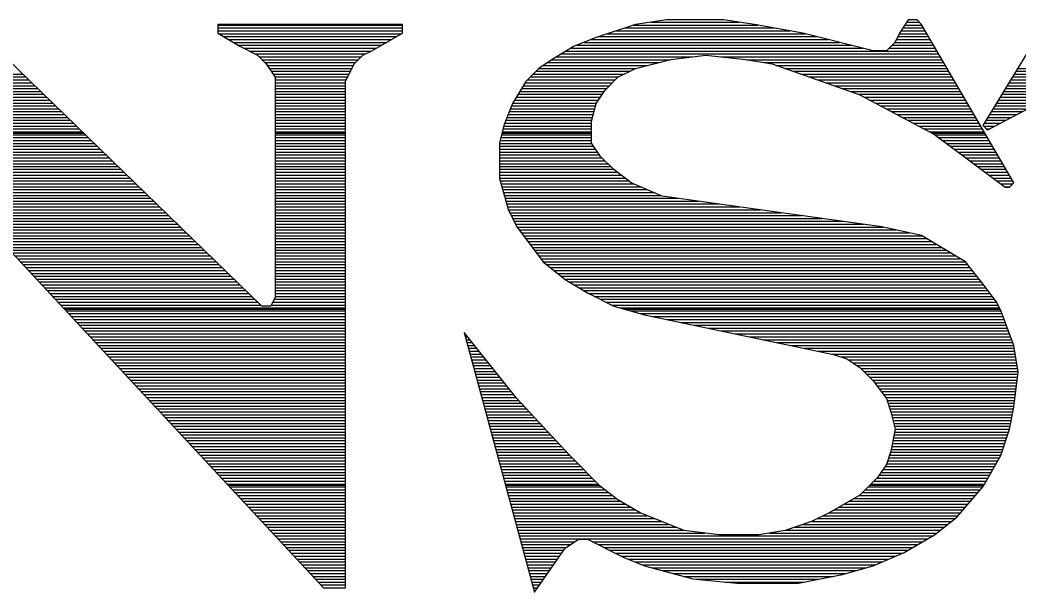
# Model space of a CAD drawing. Extents: x -19 to 106, y -45 to 160.
# Drawn here: x 2.795 to 4.743, y -30.661 to -29.547 of the extents above; entities that cross this region are included whole.
import ezdxf

# ---------------------------------------------------------------- set-up
doc = ezdxf.new("R2010")
doc.units = 0
doc.layers.add('DF_TITLE_BLOCK', color=2, linetype='CONTINUOUS')

msp = doc.modelspace()

# ---------------------------------------------------------------- linework, layer by layer
at = {"layer": 'DF_TITLE_BLOCK'}
for points in [[(3.266694, -30.104334), (2.701036, -29.555694)], [(3.266694, -30.104334), (2.701036, -29.555694)], [(3.266694, -30.104334), (2.701036, -29.555694)], [(3.541014, -29.555694), (3.181096, -29.555694)], [(3.181096, -29.555694), (3.181096, -29.572712)], [(3.181096, -29.555694), (3.181096, -29.572712)], [(3.541014, -29.555694), (3.181096, -29.555694)], [(3.181096, -29.555694), (3.181096, -29.572712)], [(3.541014, -29.555694), (3.181096, -29.555694)], [(3.181096, -29.556964), (3.541014, -29.556964)], [(3.541014, -29.572712), (3.541014, -29.555694)], [(3.541014, -29.572712), (3.541014, -29.555694)], [(3.541014, -29.572712), (3.541014, -29.555694)], [(3.995166, -29.555694), (3.918204, -29.581348)], [(3.995166, -29.555694), (3.918204, -29.581348)], [(3.995166, -29.555694), (3.918204, -29.581348)], [(3.991102, -29.556964), (4.234434, -29.556964)], [(4.055364, -29.547058), (3.995166, -29.555694)], [(4.055364, -29.547058), (3.995166, -29.555694)], [(4.055364, -29.547058), (3.995166, -29.555694)], [(4.024884, -29.551376), (4.197096, -29.551376)], [(4.166616, -29.547058), (4.055364, -29.547058)], [(4.166616, -29.547058), (4.055364, -29.547058)], [(4.166616, -29.547058), (4.055364, -29.547058)], [(4.226814, -29.555694), (4.166616, -29.547058)], [(4.226814, -29.555694), (4.166616, -29.547058)], [(4.226814, -29.555694), (4.166616, -29.547058)], [(4.321048, -29.572712), (4.226814, -29.555694)], [(4.321048, -29.572712), (4.226814, -29.555694)], [(4.321048, -29.572712), (4.226814, -29.555694)], [(4.526788, -29.547058), (4.509516, -29.572712)], [(4.526788, -29.547058), (4.509516, -29.572712)], [(4.526788, -29.547058), (4.509516, -29.572712)], [(4.520184, -29.556964), (4.553458, -29.556964)], [(4.523994, -29.551376), (4.548378, -29.551376)], [(4.543806, -29.547058), (4.526788, -29.547058)], [(4.543806, -29.547058), (4.526788, -29.547058)], [(4.543806, -29.547058), (4.526788, -29.547058)], [(4.552696, -29.555694), (4.543806, -29.547058)], [(4.552696, -29.555694), (4.543806, -29.547058)], [(4.552696, -29.555694), (4.543806, -29.547058)], [(4.732528, -29.864304), (4.552696, -29.555694)], [(4.732528, -29.864304), (4.552696, -29.555694)], [(4.732528, -29.864304), (4.552696, -29.555694)], [(4.672584, -29.752798), (4.792726, -29.555694)], [(4.672584, -29.752798), (4.792726, -29.555694)], [(4.672584, -29.752798), (4.792726, -29.555694)], [(3.181096, -29.562552), (3.541014, -29.562552)], [(3.181096, -29.56814), (3.541014, -29.56814)], [(3.181096, -29.572712), (3.223768, -29.598366)], [(3.181096, -29.572712), (3.223768, -29.598366)], [(3.181096, -29.572712), (3.223768, -29.598366)], [(3.182874, -29.573982), (3.538982, -29.573982)], [(3.192018, -29.579316), (3.52933, -29.579316)], [(3.480816, -29.607002), (3.541014, -29.572712)], [(3.480816, -29.607002), (3.541014, -29.572712)], [(3.480816, -29.607002), (3.541014, -29.572712)], [(3.923792, -29.579316), (4.347972, -29.579316)], [(3.940556, -29.573982), (4.32562, -29.573982)], [(3.957574, -29.56814), (4.296156, -29.56814)], [(3.974338, -29.562552), (4.265422, -29.562552)], [(4.458208, -29.607002), (4.321048, -29.572712)], [(4.458208, -29.607002), (4.321048, -29.572712)], [(4.458208, -29.607002), (4.321048, -29.572712)], [(4.509516, -29.572712), (4.501134, -29.589984)], [(4.509516, -29.572712), (4.501134, -29.589984)], [(4.509516, -29.572712), (4.501134, -29.589984)], [(4.506214, -29.579316), (4.566412, -29.579316)], [(4.509262, -29.573982), (4.56311, -29.573982)], [(4.512564, -29.56814), (4.559808, -29.56814)], [(4.516374, -29.562552), (4.556506, -29.562552)], [(3.20167, -29.584904), (3.519424, -29.584904)], [(3.210814, -29.590746), (3.509518, -29.590746)], [(3.220212, -29.596334), (3.499612, -29.596334)], [(3.223768, -29.598366), (3.258058, -29.615638)], [(3.223768, -29.598366), (3.258058, -29.615638)], [(3.223768, -29.598366), (3.258058, -29.615638)], [(3.875278, -29.598366), (3.832606, -29.624274)], [(3.875278, -29.598366), (3.832606, -29.624274)], [(3.875278, -29.598366), (3.832606, -29.624274)], [(3.918204, -29.581348), (3.875278, -29.598366)], [(3.918204, -29.581348), (3.875278, -29.598366)], [(3.918204, -29.581348), (3.875278, -29.598366)], [(3.880612, -29.596334), (4.415536, -29.596334)], [(3.894582, -29.590746), (4.39293, -29.590746)], [(3.908806, -29.584904), (4.370578, -29.584904)], [(4.501134, -29.589984), (4.484116, -29.607002)], [(4.501134, -29.589984), (4.484116, -29.607002)], [(4.501134, -29.589984), (4.484116, -29.607002)], [(4.494784, -29.596334), (4.576318, -29.596334)], [(4.500372, -29.590746), (4.573016, -29.590746)], [(4.50342, -29.584904), (4.569714, -29.584904)], [(3.23088, -29.601922), (3.48996, -29.601922)], [(3.242056, -29.60751), (3.4798, -29.60751)], [(3.253232, -29.613098), (3.468624, -29.613098)], [(3.258058, -29.615638), (3.275076, -29.632656)], [(3.258058, -29.615638), (3.275076, -29.632656)], [(3.258058, -29.615638), (3.275076, -29.632656)], [(3.446526, -29.632656), (3.463798, -29.615638)], [(3.446526, -29.632656), (3.463798, -29.615638)], [(3.446526, -29.632656), (3.463798, -29.615638)], [(3.463798, -29.615638), (3.480816, -29.607002)], [(3.463798, -29.615638), (3.480816, -29.607002)], [(3.463798, -29.615638), (3.480816, -29.607002)], [(3.850894, -29.613098), (4.586224, -29.613098)], [(3.860038, -29.60751), (4.582922, -29.60751)], [(3.869436, -29.601922), (4.437888, -29.601922)], [(4.063746, -29.624274), (4.132326, -29.615638)], [(4.063746, -29.624274), (4.132326, -29.615638)], [(4.063746, -29.624274), (4.132326, -29.615638)], [(4.132326, -29.615638), (4.209796, -29.624274)], [(4.132326, -29.615638), (4.209796, -29.624274)], [(4.132326, -29.615638), (4.209796, -29.624274)], [(4.484116, -29.607002), (4.458208, -29.607002)], [(4.484116, -29.607002), (4.458208, -29.607002)], [(4.484116, -29.607002), (4.458208, -29.607002)], [(4.488942, -29.601922), (4.57962, -29.601922)], [(3.26136, -29.61894), (3.46075, -29.61894)], [(3.266948, -29.624528), (3.454908, -29.624528)], [(3.272536, -29.629862), (3.44932, -29.629862)], [(3.275076, -29.632656), (3.292348, -29.658564)], [(3.275076, -29.632656), (3.292348, -29.658564)], [(3.275076, -29.632656), (3.292348, -29.658564)], [(3.277108, -29.635704), (3.445256, -29.635704)], [(3.429508, -29.666946), (3.446526, -29.632656)], [(3.429508, -29.666946), (3.446526, -29.632656)], [(3.429508, -29.666946), (3.446526, -29.632656)], [(3.832606, -29.624274), (3.806698, -29.641292)], [(3.832606, -29.624274), (3.806698, -29.641292)], [(3.832606, -29.624274), (3.806698, -29.641292)], [(3.81508, -29.635704), (4.017772, -29.635704)], [(3.823716, -29.629862), (4.040378, -29.629862)], [(3.832098, -29.624528), (4.06273, -29.624528)], [(3.841242, -29.61894), (4.106926, -29.61894)], [(3.995166, -29.641292), (4.063746, -29.624274)], [(3.995166, -29.641292), (4.063746, -29.624274)], [(3.995166, -29.641292), (4.063746, -29.624274)], [(4.161282, -29.61894), (4.589526, -29.61894)], [(4.209796, -29.624274), (4.261104, -29.632656)], [(4.209796, -29.624274), (4.261104, -29.632656)], [(4.209796, -29.624274), (4.261104, -29.632656)], [(4.21132, -29.624528), (4.592574, -29.624528)], [(4.244848, -29.629862), (4.59613, -29.629862)], [(4.261104, -29.632656), (4.432554, -29.692854)], [(4.261104, -29.632656), (4.432554, -29.692854)], [(4.261104, -29.632656), (4.432554, -29.692854)], [(4.269486, -29.635704), (4.599178, -29.635704)], [(2.446274, -29.652468), (2.800858, -29.652468)], [(3.280918, -29.641292), (3.442462, -29.641292)], [(3.284728, -29.64688), (3.439668, -29.64688)], [(3.288538, -29.652468), (3.43662, -29.652468)], [(3.806698, -29.641292), (3.781044, -29.666946)], [(3.806698, -29.641292), (3.781044, -29.666946)], [(3.806698, -29.641292), (3.781044, -29.666946)], [(3.795522, -29.652468), (3.972814, -29.652468)], [(3.80111, -29.64688), (3.984244, -29.64688)], [(3.806698, -29.641292), (3.99542, -29.641292)], [(3.960876, -29.658564), (3.995166, -29.641292)], [(3.960876, -29.658564), (3.995166, -29.641292)], [(3.960876, -29.658564), (3.995166, -29.641292)], [(4.285488, -29.641292), (4.60248, -29.641292)], [(4.30149, -29.64688), (4.605782, -29.64688)], [(4.317492, -29.652468), (4.609084, -29.652468)], [(4.733544, -29.652468), (5.772658, -29.652468)], [(4.7371, -29.64688), (5.76961, -29.64688)], [(4.740402, -29.641292), (5.766562, -29.641292)], [(2.451862, -29.658056), (2.8067, -29.658056)], [(2.45745, -29.663898), (2.812542, -29.663898)], [(2.463292, -29.669486), (2.818384, -29.669486)], [(2.46888, -29.675074), (2.823972, -29.675074)], [(3.292348, -29.658056), (3.43408, -29.658056)], [(3.292348, -29.658564), (3.292348, -30.087062)], [(3.292348, -29.658564), (3.292348, -30.087062)], [(3.292348, -29.658564), (3.292348, -30.087062)], [(3.292348, -29.663898), (3.431032, -29.663898)], [(3.292348, -29.669486), (3.429508, -29.669486)], [(3.292348, -29.675074), (3.429508, -29.675074)], [(3.429508, -30.652974), (3.429508, -29.666946)], [(3.429508, -30.652974), (3.429508, -29.666946)], [(3.429508, -30.652974), (3.429508, -29.666946)], [(3.781044, -29.666946), (3.755136, -29.709872)], [(3.781044, -29.666946), (3.755136, -29.709872)], [(3.781044, -29.666946), (3.755136, -29.709872)], [(3.776218, -29.675074), (3.94462, -29.675074)], [(3.77952, -29.669486), (3.949954, -29.669486)], [(3.784092, -29.663898), (3.955542, -29.663898)], [(3.789934, -29.658056), (3.961638, -29.658056)], [(3.935476, -29.684218), (3.960876, -29.658564)], [(3.935476, -29.684218), (3.960876, -29.658564)], [(3.935476, -29.684218), (3.960876, -29.658564)], [(4.333748, -29.658056), (4.612386, -29.658056)], [(4.34975, -29.663898), (4.615688, -29.663898)], [(4.366006, -29.669486), (4.61899, -29.669486)], [(4.382008, -29.675074), (4.622292, -29.675074)], [(4.861306, -29.666946), (4.680966, -29.761434)], [(4.861306, -29.666946), (4.680966, -29.761434)], [(4.861306, -29.666946), (4.680966, -29.761434)], [(4.719828, -29.675074), (4.845812, -29.675074)], [(4.723384, -29.669486), (4.856734, -29.669486)], [(4.726686, -29.663898), (4.870704, -29.663898)], [(4.730242, -29.658056), (5.775706, -29.658056)], [(2.474468, -29.680662), (2.829814, -29.680662)], [(2.480056, -29.68625), (2.835656, -29.68625)], [(2.485644, -29.691838), (2.841498, -29.691838)], [(3.292348, -29.680662), (3.429508, -29.680662)], [(3.292348, -29.68625), (3.429508, -29.68625)], [(3.292348, -29.691838), (3.429508, -29.691838)], [(3.766058, -29.691838), (3.930142, -29.691838)], [(3.76936, -29.68625), (3.933952, -29.68625)], [(3.772662, -29.680662), (3.938778, -29.680662)], [(3.918204, -29.709872), (3.935476, -29.684218)], [(3.918204, -29.709872), (3.935476, -29.684218)], [(3.918204, -29.709872), (3.935476, -29.684218)], [(4.39801, -29.680662), (4.62534, -29.680662)], [(4.414012, -29.68625), (4.628896, -29.68625)], [(4.430014, -29.691838), (4.631944, -29.691838)], [(4.432554, -29.692854), (4.578096, -29.769816)], [(4.432554, -29.692854), (4.578096, -29.769816)], [(4.432554, -29.692854), (4.578096, -29.769816)], [(4.709668, -29.691838), (4.813554, -29.691838)], [(4.71297, -29.68625), (4.824222, -29.68625)], [(4.716526, -29.680662), (4.835144, -29.680662)], [(2.491486, -29.697426), (2.84734, -29.697426)], [(2.497074, -29.703014), (2.852928, -29.703014)], [(2.502408, -29.708856), (2.85877, -29.708856)], [(2.50825, -29.714444), (2.864612, -29.714444)], [(3.292348, -29.697426), (3.429508, -29.697426)], [(3.292348, -29.703014), (3.429508, -29.703014)], [(3.292348, -29.708856), (3.429508, -29.708856)], [(3.292348, -29.714444), (3.429508, -29.714444)], [(3.755136, -29.709872), (3.738118, -29.752798)], [(3.755136, -29.709872), (3.738118, -29.752798)], [(3.755136, -29.709872), (3.738118, -29.752798)], [(3.753612, -29.714444), (3.917188, -29.714444)], [(3.755898, -29.708856), (3.918966, -29.708856)], [(3.759454, -29.703014), (3.922776, -29.703014)], [(3.762756, -29.697426), (3.926332, -29.697426)], [(3.909568, -29.744162), (3.918204, -29.709872)], [(3.909568, -29.744162), (3.918204, -29.709872)], [(3.909568, -29.744162), (3.918204, -29.709872)], [(4.441444, -29.697426), (4.635246, -29.697426)], [(4.452112, -29.703014), (4.638548, -29.703014)], [(4.46278, -29.708856), (4.64185, -29.708856)], [(4.473448, -29.714444), (4.645152, -29.714444)], [(4.695952, -29.714444), (4.770628, -29.714444)], [(4.699254, -29.708856), (4.78155, -29.708856)], [(4.70281, -29.703014), (4.792218, -29.703014)], [(4.706112, -29.697426), (4.802886, -29.697426)], [(2.512314, -29.720032), (2.870454, -29.720032)], [(2.512314, -29.72562), (2.876296, -29.72562)], [(2.512314, -29.731208), (2.881884, -29.731208)], [(3.292348, -29.720032), (3.429508, -29.720032)], [(3.292348, -29.72562), (3.429508, -29.72562)], [(3.292348, -29.731208), (3.429508, -29.731208)], [(3.746754, -29.731208), (3.91287, -29.731208)], [(3.74904, -29.72562), (3.91414, -29.72562)], [(3.751326, -29.720032), (3.915664, -29.720032)], [(4.484116, -29.720032), (4.648454, -29.720032)], [(4.494784, -29.72562), (4.651756, -29.72562)], [(4.505198, -29.731208), (4.655058, -29.731208)], [(4.685538, -29.731208), (4.738624, -29.731208)], [(4.689094, -29.72562), (4.749292, -29.72562)], [(4.692396, -29.720032), (4.75996, -29.720032)], [(2.512314, -29.736796), (2.887726, -29.736796)], [(2.512314, -29.742384), (2.893568, -29.742384)], [(2.512314, -29.747972), (2.89941, -29.747972)], [(2.512314, -29.753814), (2.905252, -29.753814)], [(3.292348, -29.736796), (3.429508, -29.736796)], [(3.292348, -29.742384), (3.429508, -29.742384)], [(3.292348, -29.747972), (3.429508, -29.747972)], [(3.292348, -29.753814), (3.429508, -29.753814)], [(3.738118, -29.752798), (3.729736, -29.787088)], [(3.738118, -29.752798), (3.729736, -29.787088)], [(3.738118, -29.752798), (3.729736, -29.787088)], [(3.737864, -29.753814), (3.909568, -29.753814)], [(3.739896, -29.747972), (3.909568, -29.747972)], [(3.742182, -29.742384), (3.910076, -29.742384)], [(3.744468, -29.736796), (3.911346, -29.736796)], [(3.909568, -29.787088), (3.909568, -29.744162)], [(3.909568, -29.787088), (3.909568, -29.744162)], [(3.909568, -29.787088), (3.909568, -29.744162)], [(4.515866, -29.736796), (4.658106, -29.736796)], [(4.526534, -29.742384), (4.661662, -29.742384)], [(4.536948, -29.747972), (4.664964, -29.747972)], [(4.547616, -29.753814), (4.668012, -29.753814)], [(4.680966, -29.761434), (4.672584, -29.752798)], [(4.680966, -29.761434), (4.672584, -29.752798)], [(4.680966, -29.761434), (4.672584, -29.752798)], [(4.6736, -29.753814), (4.695444, -29.753814)], [(4.675378, -29.747972), (4.706366, -29.747972)], [(4.67868, -29.742384), (4.717034, -29.742384)], [(4.682236, -29.736796), (4.727956, -29.736796)], [(2.512314, -29.759402), (2.91084, -29.759402)], [(2.512314, -29.76499), (2.916936, -29.76499)], [(2.512314, -29.767276), (2.919222, -29.767276)], [(2.512314, -29.770578), (2.922778, -29.770578)], [(3.292348, -29.759402), (3.429508, -29.759402)], [(3.292348, -29.76499), (3.429508, -29.76499)], [(3.292348, -29.767276), (3.429508, -29.767276)], [(3.292348, -29.770578), (3.429508, -29.770578)], [(3.7338, -29.770578), (3.909568, -29.770578)], [(3.734562, -29.767276), (3.909568, -29.767276)], [(3.73507, -29.76499), (3.909568, -29.76499)], [(3.736594, -29.759402), (3.909568, -29.759402)], [(4.558284, -29.759402), (4.671568, -29.759402)], [(4.568952, -29.76499), (4.674616, -29.76499)], [(4.57327, -29.767276), (4.67614, -29.767276)], [(4.578096, -29.769816), (4.715256, -29.872686)], [(4.578096, -29.769816), (4.715256, -29.872686)], [(4.578096, -29.769816), (4.715256, -29.872686)], [(4.579366, -29.770578), (4.677918, -29.770578)], [(4.679188, -29.759402), (4.684776, -29.759402)], [(2.512314, -29.776166), (2.928366, -29.776166)], [(2.512314, -29.782008), (2.934208, -29.782008)], [(2.512314, -29.787342), (2.94005, -29.787342)], [(2.512314, -29.79293), (2.945892, -29.79293)], [(3.292348, -29.776166), (3.429508, -29.776166)], [(3.292348, -29.782008), (3.429508, -29.782008)], [(3.292348, -29.787342), (3.429508, -29.787342)], [(3.292348, -29.79293), (3.429508, -29.79293)], [(3.729736, -29.787088), (3.729736, -29.855668)], [(3.729736, -29.787088), (3.729736, -29.855668)], [(3.729736, -29.787088), (3.729736, -29.855668)], [(3.729736, -29.787342), (3.909822, -29.787342)], [(3.729736, -29.79293), (3.913632, -29.79293)], [(3.730752, -29.782008), (3.909568, -29.782008)], [(3.732276, -29.776166), (3.909568, -29.776166)], [(3.926586, -29.812742), (3.909568, -29.787088)], [(3.926586, -29.812742), (3.909568, -29.787088)], [(3.926586, -29.812742), (3.909568, -29.787088)], [(4.586732, -29.776166), (4.68122, -29.776166)], [(4.594098, -29.782008), (4.684522, -29.782008)], [(4.601718, -29.787342), (4.687824, -29.787342)], [(4.609084, -29.79293), (4.691126, -29.79293)], [(2.512314, -29.798772), (2.951734, -29.798772)], [(2.512314, -29.80436), (2.957322, -29.80436)], [(2.512314, -29.809948), (2.963164, -29.809948)], [(3.292348, -29.798772), (3.429508, -29.798772)], [(3.292348, -29.80436), (3.429508, -29.80436)], [(3.292348, -29.809948), (3.429508, -29.809948)], [(3.729736, -29.798772), (3.917442, -29.798772)], [(3.729736, -29.80436), (3.921252, -29.80436)], [(3.729736, -29.809948), (3.924808, -29.809948)], [(3.952494, -29.838396), (3.926586, -29.812742)], [(3.952494, -29.838396), (3.926586, -29.812742)], [(3.952494, -29.838396), (3.926586, -29.812742)], [(4.616704, -29.798772), (4.694428, -29.798772)], [(4.624324, -29.80436), (4.69773, -29.80436)], [(4.63169, -29.809948), (4.700778, -29.809948)], [(2.512314, -29.815536), (2.969006, -29.815536)], [(2.512314, -29.821124), (2.974848, -29.821124)], [(2.512314, -29.826966), (2.98069, -29.826966)], [(3.292348, -29.815536), (3.429508, -29.815536)], [(3.292348, -29.821124), (3.429508, -29.821124)], [(3.292348, -29.826966), (3.429508, -29.826966)], [(3.729736, -29.815536), (3.929634, -29.815536)], [(3.729736, -29.821124), (3.935222, -29.821124)], [(3.729736, -29.826966), (3.94081, -29.826966)], [(4.639056, -29.815536), (4.704334, -29.815536)], [(4.646676, -29.821124), (4.707382, -29.821124)], [(4.654042, -29.826966), (4.710684, -29.826966)], [(2.512314, -29.832554), (2.986278, -29.832554)], [(2.512314, -29.837888), (2.99212, -29.837888)], [(2.512314, -29.84373), (2.997962, -29.84373)], [(2.512314, -29.849318), (3.003804, -29.849318)], [(3.292348, -29.832554), (3.429508, -29.832554)], [(3.292348, -29.837888), (3.429508, -29.837888)], [(3.292348, -29.84373), (3.429508, -29.84373)], [(3.292348, -29.849318), (3.429508, -29.849318)], [(3.729736, -29.832554), (3.946398, -29.832554)], [(3.729736, -29.837888), (3.951986, -29.837888)], [(3.729736, -29.84373), (3.959352, -29.84373)], [(3.729736, -29.849318), (3.966972, -29.849318)], [(3.986784, -29.864304), (3.952494, -29.838396)], [(3.986784, -29.864304), (3.952494, -29.838396)], [(3.986784, -29.864304), (3.952494, -29.838396)], [(4.661662, -29.832554), (4.713986, -29.832554)], [(4.669282, -29.837888), (4.717288, -29.837888)], [(4.676648, -29.84373), (4.72059, -29.84373)], [(4.684014, -29.849318), (4.723892, -29.849318)], [(2.512314, -29.854906), (3.009646, -29.854906)], [(2.512314, -29.860494), (3.015234, -29.860494)], [(2.512314, -29.866082), (3.021076, -29.866082)], [(3.292348, -29.854906), (3.429508, -29.854906)], [(3.292348, -29.860494), (3.429508, -29.860494)], [(3.292348, -29.866082), (3.429508, -29.866082)], [(3.729736, -29.854906), (3.974338, -29.854906)], [(3.729736, -29.855668), (3.746754, -29.915612)], [(3.729736, -29.855668), (3.746754, -29.915612)], [(3.729736, -29.855668), (3.746754, -29.915612)], [(3.731006, -29.860494), (3.981958, -29.860494)], [(3.73253, -29.866082), (3.991356, -29.866082)], [(4.046728, -29.889958), (3.986784, -29.864304)], [(4.046728, -29.889958), (3.986784, -29.864304)], [(4.046728, -29.889958), (3.986784, -29.864304)], [(4.691634, -29.854906), (4.727194, -29.854906)], [(4.699254, -29.860494), (4.730496, -29.860494)], [(4.70662, -29.866082), (4.730496, -29.866082)], [(4.724146, -29.872686), (4.732528, -29.864304)], [(4.724146, -29.872686), (4.732528, -29.864304)], [(4.724146, -29.872686), (4.732528, -29.864304)], [(2.512314, -29.871924), (3.026918, -29.871924)], [(2.512314, -29.877512), (3.03276, -29.877512)], [(2.512314, -29.8831), (3.038602, -29.8831)], [(2.512314, -29.888688), (3.044444, -29.888688)], [(3.292348, -29.871924), (3.429508, -29.871924)], [(3.292348, -29.877512), (3.429508, -29.877512)], [(3.292348, -29.8831), (3.429508, -29.8831)], [(3.292348, -29.888688), (3.429508, -29.888688)], [(3.734308, -29.871924), (4.004564, -29.871924)], [(3.735832, -29.877512), (4.017772, -29.877512)], [(3.737356, -29.8831), (4.030726, -29.8831)], [(3.739134, -29.888688), (4.043934, -29.888688)], [(4.475226, -29.949902), (4.046728, -29.889958)], [(4.475226, -29.949902), (4.046728, -29.889958)], [(4.475226, -29.949902), (4.046728, -29.889958)], [(4.71424, -29.871924), (4.724908, -29.871924)], [(4.715256, -29.872686), (4.724146, -29.872686)], [(4.715256, -29.872686), (4.724146, -29.872686)], [(4.715256, -29.872686), (4.724146, -29.872686)], [(2.512314, -29.894276), (3.050286, -29.894276)], [(2.512314, -29.899864), (3.056128, -29.899864)], [(2.512314, -29.905452), (3.061716, -29.905452)], [(2.692146, -29.906976), (3.386836, -30.652974)], [(2.692146, -29.906976), (3.386836, -30.652974)], [(2.692146, -29.906976), (3.386836, -30.652974)], [(3.292348, -29.894276), (3.429508, -29.894276)], [(3.292348, -29.899864), (3.429508, -29.899864)], [(3.292348, -29.905452), (3.429508, -29.905452)], [(3.740658, -29.894276), (4.078224, -29.894276)], [(3.742182, -29.899864), (4.118356, -29.899864)], [(3.743706, -29.905452), (4.158488, -29.905452)], [(2.695956, -29.91104), (3.067558, -29.91104)], [(2.70129, -29.916882), (3.0734, -29.916882)], [(2.706624, -29.92247), (3.079242, -29.92247)], [(2.711704, -29.928058), (3.085084, -29.928058)], [(3.292348, -29.91104), (3.429508, -29.91104)], [(3.292348, -29.916882), (3.429508, -29.916882)], [(3.292348, -29.92247), (3.429508, -29.92247)], [(3.292348, -29.928058), (3.429508, -29.928058)], [(3.745484, -29.91104), (4.19862, -29.91104)], [(3.746754, -29.915612), (3.764026, -29.949902)], [(3.746754, -29.915612), (3.764026, -29.949902)], [(3.746754, -29.915612), (3.764026, -29.949902)], [(3.747262, -29.916882), (4.238752, -29.916882)], [(3.750056, -29.92247), (4.278884, -29.92247)], [(3.75285, -29.928058), (4.319016, -29.928058)], [(2.717038, -29.933646), (3.090672, -29.933646)], [(2.722372, -29.939234), (3.096514, -29.939234)], [(2.727706, -29.944822), (3.102356, -29.944822)], [(3.292348, -29.933646), (3.429508, -29.933646)], [(3.292348, -29.939234), (3.429508, -29.939234)], [(3.292348, -29.944822), (3.429508, -29.944822)], [(3.755644, -29.933646), (4.359148, -29.933646)], [(3.758692, -29.939234), (4.399534, -29.939234)], [(3.761232, -29.944822), (4.439412, -29.944822)], [(2.732786, -29.95041), (3.108198, -29.95041)], [(2.737866, -29.955998), (3.11404, -29.955998)], [(2.7432, -29.96184), (3.119628, -29.96184)], [(2.748534, -29.967428), (3.12547, -29.967428)], [(3.292348, -29.95041), (3.429508, -29.95041)], [(3.292348, -29.955998), (3.429508, -29.955998)], [(3.292348, -29.96184), (3.429508, -29.96184)], [(3.292348, -29.967428), (3.429508, -29.967428)], [(3.764026, -29.949902), (3.815334, -30.018482)], [(3.764026, -29.949902), (3.815334, -30.018482)], [(3.764026, -29.949902), (3.815334, -30.018482)], [(3.76428, -29.95041), (4.47802, -29.95041)], [(3.768598, -29.955998), (4.50342, -29.955998)], [(3.772662, -29.96184), (4.528566, -29.96184)], [(3.77698, -29.967428), (4.55295, -29.967428)], [(4.552696, -29.967174), (4.475226, -29.949902)], [(4.552696, -29.967174), (4.475226, -29.949902)], [(4.552696, -29.967174), (4.475226, -29.949902)], [(4.638294, -30.018482), (4.552696, -29.967174)], [(4.638294, -30.018482), (4.552696, -29.967174)], [(4.638294, -30.018482), (4.552696, -29.967174)], [(2.753614, -29.973016), (3.131312, -29.973016)], [(2.758948, -29.978604), (3.137154, -29.978604)], [(2.764282, -29.984192), (3.142996, -29.984192)], [(3.292348, -29.973016), (3.429508, -29.973016)], [(3.292348, -29.978604), (3.429508, -29.978604)], [(3.292348, -29.984192), (3.429508, -29.984192)], [(3.781044, -29.973016), (4.562602, -29.973016)], [(3.785362, -29.978604), (4.571746, -29.978604)], [(3.78968, -29.984192), (4.581144, -29.984192)], [(2.769362, -29.990034), (3.148584, -29.990034)], [(2.774696, -29.995368), (3.154426, -29.995368)], [(2.779776, -30.000956), (3.160268, -30.000956)], [(2.78511, -30.006798), (3.16611, -30.006798)], [(3.292348, -29.990034), (3.429508, -29.990034)], [(3.292348, -29.995368), (3.429508, -29.995368)], [(3.292348, -30.000956), (3.429508, -30.000956)], [(3.292348, -30.006798), (3.429508, -30.006798)], [(3.793744, -29.990034), (4.590542, -29.990034)], [(3.798062, -29.995368), (4.59994, -29.995368)], [(3.80238, -30.000956), (4.609338, -30.000956)], [(3.806444, -30.006798), (4.618736, -30.006798)], [(2.790444, -30.012386), (3.171952, -30.012386)], [(2.795524, -30.017974), (3.177794, -30.017974)], [(2.800858, -30.023562), (3.183636, -30.023562)], [(3.292348, -30.012386), (3.429508, -30.012386)], [(3.292348, -30.017974), (3.429508, -30.017974)], [(3.292348, -30.023562), (3.429508, -30.023562)], [(3.810762, -30.012386), (4.628134, -30.012386)], [(3.81508, -30.017974), (4.637532, -30.017974)], [(3.815334, -30.018482), (3.858006, -30.052772)], [(3.815334, -30.018482), (3.858006, -30.052772)], [(3.815334, -30.018482), (3.858006, -30.052772)], [(3.821684, -30.023562), (4.642358, -30.023562)], [(4.672584, -30.061408), (4.638294, -30.018482)], [(4.672584, -30.061408), (4.638294, -30.018482)], [(4.672584, -30.061408), (4.638294, -30.018482)], [(2.806192, -30.02915), (3.189478, -30.02915)], [(2.811272, -30.034992), (3.195066, -30.034992)], [(2.816352, -30.04058), (3.200908, -30.04058)], [(2.821686, -30.045914), (3.20675, -30.045914)], [(3.292348, -30.02915), (3.429508, -30.02915)], [(3.292348, -30.034992), (3.429508, -30.034992)], [(3.292348, -30.04058), (3.429508, -30.04058)], [(3.292348, -30.045914), (3.429508, -30.045914)], [(3.828796, -30.02915), (4.646676, -30.02915)], [(3.835654, -30.034992), (4.651248, -30.034992)], [(3.842766, -30.04058), (4.65582, -30.04058)], [(3.849878, -30.045914), (4.660392, -30.045914)], [(2.82702, -30.051756), (3.212592, -30.051756)], [(2.8321, -30.057344), (3.218434, -30.057344)], [(2.837434, -30.062932), (3.224022, -30.062932)], [(3.292348, -30.051756), (3.429508, -30.051756)], [(3.292348, -30.057344), (3.429508, -30.057344)], [(3.292348, -30.062932), (3.429508, -30.062932)], [(3.85699, -30.051756), (4.664964, -30.051756)], [(3.858006, -30.052772), (3.901186, -30.078426)], [(3.858006, -30.052772), (3.901186, -30.078426)], [(3.858006, -30.052772), (3.901186, -30.078426)], [(3.865626, -30.057344), (4.669282, -30.057344)], [(3.875278, -30.062932), (4.673854, -30.062932)], [(4.698238, -30.095698), (4.672584, -30.061408)], [(4.698238, -30.095698), (4.672584, -30.061408)], [(4.698238, -30.095698), (4.672584, -30.061408)], [(2.842768, -30.06852), (3.229864, -30.06852)], [(2.848102, -30.074108), (3.235706, -30.074108)], [(2.853182, -30.07995), (3.241548, -30.07995)], [(2.858262, -30.085538), (3.24739, -30.085538)], [(3.292348, -30.06852), (3.429508, -30.06852)], [(3.292348, -30.074108), (3.429508, -30.074108)], [(3.292348, -30.07995), (3.429508, -30.07995)], [(3.292348, -30.085538), (3.429508, -30.085538)], [(3.884422, -30.06852), (4.677918, -30.06852)], [(3.89382, -30.074108), (4.682236, -30.074108)], [(3.901186, -30.078426), (3.952494, -30.104334)], [(3.901186, -30.078426), (3.952494, -30.104334)], [(3.901186, -30.078426), (3.952494, -30.104334)], [(3.903726, -30.07995), (4.6863, -30.07995)], [(3.914902, -30.085538), (4.690618, -30.085538)], [(2.863596, -30.091126), (3.252978, -30.091126)], [(2.86893, -30.096714), (3.25882, -30.096714)], [(2.87401, -30.102302), (3.264662, -30.102302)], [(3.283966, -30.104334), (3.266694, -30.104334)], [(3.283966, -30.104334), (3.266694, -30.104334)], [(3.283966, -30.104334), (3.266694, -30.104334)], [(3.292348, -30.087062), (3.283966, -30.104334)], [(3.292348, -30.087062), (3.283966, -30.104334)], [(3.292348, -30.087062), (3.283966, -30.104334)], [(3.284728, -30.102302), (3.429508, -30.102302)], [(3.287522, -30.096714), (3.429508, -30.096714)], [(3.290316, -30.091126), (3.429508, -30.091126)], [(3.926332, -30.091126), (4.694682, -30.091126)], [(3.937254, -30.096714), (4.698746, -30.096714)], [(3.948684, -30.102302), (4.70154, -30.102302)], [(3.952494, -30.104334), (4.012438, -30.121352)], [(3.952494, -30.104334), (4.012438, -30.121352)], [(3.952494, -30.104334), (4.012438, -30.121352)], [(4.706874, -30.112716), (4.698238, -30.095698)], [(4.706874, -30.112716), (4.698238, -30.095698)], [(4.706874, -30.112716), (4.698238, -30.095698)], [(2.879344, -30.10789), (3.429508, -30.10789)], [(2.881376, -30.110176), (3.429508, -30.110176)], [(2.884678, -30.113478), (3.429508, -30.113478)], [(2.889758, -30.119066), (3.429508, -30.119066)], [(3.965448, -30.10789), (4.704334, -30.10789)], [(3.973576, -30.110176), (4.705604, -30.110176)], [(3.98526, -30.113478), (4.707128, -30.113478)], [(4.004818, -30.119066), (4.70916, -30.119066)], [(4.012438, -30.121352), (4.381246, -30.198568)], [(4.012438, -30.121352), (4.381246, -30.198568)], [(4.012438, -30.121352), (4.381246, -30.198568)], [(4.732528, -30.181296), (4.706874, -30.112716)], [(4.732528, -30.181296), (4.706874, -30.112716)], [(4.732528, -30.181296), (4.706874, -30.112716)], [(2.895092, -30.124908), (3.429508, -30.124908)], [(2.900172, -30.130496), (3.429508, -30.130496)], [(2.905506, -30.136084), (3.429508, -30.136084)], [(2.91084, -30.141672), (3.429508, -30.141672)], [(4.028948, -30.124908), (4.711446, -30.124908)], [(4.055872, -30.130496), (4.713478, -30.130496)], [(4.082796, -30.136084), (4.71551, -30.136084)], [(4.109466, -30.141672), (4.717542, -30.141672)], [(2.91592, -30.14726), (3.429508, -30.14726)], [(2.921254, -30.152848), (3.429508, -30.152848)], [(2.926588, -30.158436), (3.429508, -30.158436)], [(3.764026, -30.284166), (3.661156, -30.155642)], [(3.661156, -30.155642), (3.798316, -30.661356)], [(3.661156, -30.155642), (3.798316, -30.661356)], [(3.764026, -30.284166), (3.661156, -30.155642)], [(3.661156, -30.155642), (3.798316, -30.661356)], [(3.764026, -30.284166), (3.661156, -30.155642)], [(3.661918, -30.158436), (3.663442, -30.158436)], [(4.13639, -30.14726), (4.719828, -30.14726)], [(4.163314, -30.152848), (4.72186, -30.152848)], [(4.190238, -30.158436), (4.724146, -30.158436)], [(2.931668, -30.164024), (3.429508, -30.164024)], [(2.936748, -30.169866), (3.429508, -30.169866)], [(2.942082, -30.175454), (3.429508, -30.175454)], [(2.947416, -30.181042), (3.429508, -30.181042)], [(3.663442, -30.164024), (3.66776, -30.164024)], [(3.664966, -30.169866), (3.672332, -30.169866)], [(3.66649, -30.175454), (3.67665, -30.175454)], [(3.668014, -30.181042), (3.681222, -30.181042)], [(4.216908, -30.164024), (4.725924, -30.164024)], [(4.243832, -30.169866), (4.72821, -30.169866)], [(4.270756, -30.175454), (4.730242, -30.175454)], [(4.29768, -30.181042), (4.732528, -30.181042)], [(4.741164, -30.232858), (4.732528, -30.181296)], [(4.741164, -30.232858), (4.732528, -30.181296)], [(4.741164, -30.232858), (4.732528, -30.181296)], [(2.952496, -30.18663), (3.429508, -30.18663)], [(2.95783, -30.192218), (3.429508, -30.192218)], [(2.963164, -30.19806), (3.429508, -30.19806)], [(3.669538, -30.18663), (3.685794, -30.18663)], [(3.671062, -30.192218), (3.690366, -30.192218)], [(3.672586, -30.19806), (3.694684, -30.19806)], [(4.32435, -30.18663), (4.733544, -30.18663)], [(4.351274, -30.192218), (4.734306, -30.192218)], [(4.378198, -30.19806), (4.735322, -30.19806)], [(4.381246, -30.198568), (4.406646, -30.207204)], [(4.381246, -30.198568), (4.406646, -30.207204)], [(4.381246, -30.198568), (4.406646, -30.207204)], [(2.968498, -30.203394), (3.429508, -30.203394)], [(2.973578, -30.208982), (3.429508, -30.208982)], [(2.978658, -30.214824), (3.429508, -30.214824)], [(2.983992, -30.220412), (3.429508, -30.220412)], [(3.67411, -30.203394), (3.699256, -30.203394)], [(3.675634, -30.208982), (3.703828, -30.208982)], [(3.677158, -30.214824), (3.7084, -30.214824)], [(3.678682, -30.220412), (3.712718, -30.220412)], [(4.395978, -30.203394), (4.736338, -30.203394)], [(4.406646, -30.207204), (4.432554, -30.224222)], [(4.406646, -30.207204), (4.432554, -30.224222)], [(4.406646, -30.207204), (4.432554, -30.224222)], [(4.409948, -30.208982), (4.7371, -30.208982)], [(4.41833, -30.214824), (4.738116, -30.214824)], [(4.426712, -30.220412), (4.738878, -30.220412)], [(2.989326, -30.226), (3.429508, -30.226)], [(2.994406, -30.231588), (3.429508, -30.231588)], [(2.99974, -30.237176), (3.429508, -30.237176)], [(3.680206, -30.226), (3.71729, -30.226)], [(3.68173, -30.231588), (3.721608, -30.231588)], [(3.683254, -30.237176), (3.72618, -30.237176)], [(4.432554, -30.224222), (4.458208, -30.249876)], [(4.432554, -30.224222), (4.458208, -30.249876)], [(4.432554, -30.224222), (4.458208, -30.249876)], [(4.434332, -30.226), (4.740148, -30.226)], [(4.43992, -30.231588), (4.74091, -30.231588)], [(4.445508, -30.237176), (4.740402, -30.237176)], [(4.732528, -30.301438), (4.741164, -30.232858)], [(4.732528, -30.301438), (4.741164, -30.232858)], [(4.732528, -30.301438), (4.741164, -30.232858)], [(3.005074, -30.243018), (3.429508, -30.243018)], [(3.010154, -30.248606), (3.429508, -30.248606)], [(3.015488, -30.25394), (3.429508, -30.25394)], [(3.020568, -30.259782), (3.429508, -30.259782)], [(3.684778, -30.243018), (3.730752, -30.243018)], [(3.686302, -30.248606), (3.735324, -30.248606)], [(3.687826, -30.25394), (3.739896, -30.25394)], [(3.68935, -30.259782), (3.744214, -30.259782)], [(4.451096, -30.243018), (4.739894, -30.243018)], [(4.456684, -30.248606), (4.739132, -30.248606)], [(4.458208, -30.249876), (4.484116, -30.284166)], [(4.458208, -30.249876), (4.484116, -30.284166)], [(4.458208, -30.249876), (4.484116, -30.284166)], [(4.461256, -30.25394), (4.738624, -30.25394)], [(4.465574, -30.259782), (4.737862, -30.259782)], [(3.025902, -30.26537), (3.429508, -30.26537)], [(3.031236, -30.270958), (3.429508, -30.270958)], [(3.036316, -30.276546), (3.429508, -30.276546)], [(3.690874, -30.26537), (3.748786, -30.26537)], [(3.692398, -30.270958), (3.753358, -30.270958)], [(3.693922, -30.276546), (3.75793, -30.276546)], [(4.469892, -30.26537), (4.7371, -30.26537)], [(4.473956, -30.270958), (4.736338, -30.270958)], [(4.478274, -30.276546), (4.735576, -30.276546)], [(3.04165, -30.282134), (3.429508, -30.282134)], [(3.046984, -30.287976), (3.429508, -30.287976)], [(3.052064, -30.293564), (3.429508, -30.293564)], [(3.057144, -30.299152), (3.429508, -30.299152)], [(3.695446, -30.282134), (3.762248, -30.282134)], [(3.69697, -30.287976), (3.767328, -30.287976)], [(3.698494, -30.293564), (3.772408, -30.293564)], [(3.700018, -30.299152), (3.777742, -30.299152)], [(3.866896, -30.395672), (3.764026, -30.284166)], [(3.866896, -30.395672), (3.764026, -30.284166)], [(3.866896, -30.395672), (3.764026, -30.284166)], [(4.482592, -30.282134), (4.735068, -30.282134)], [(4.484116, -30.284166), (4.492498, -30.310074)], [(4.484116, -30.284166), (4.492498, -30.310074)], [(4.484116, -30.284166), (4.492498, -30.310074)], [(4.485132, -30.287976), (4.734306, -30.287976)], [(4.487164, -30.293564), (4.733544, -30.293564)], [(4.488942, -30.299152), (4.732782, -30.299152)], [(3.062478, -30.30474), (3.429508, -30.30474)], [(3.067812, -30.310328), (3.429508, -30.310328)], [(3.073146, -30.315916), (3.429508, -30.315916)], [(3.701542, -30.30474), (3.782822, -30.30474)], [(3.703066, -30.310328), (3.787902, -30.310328)], [(3.70459, -30.315916), (3.793236, -30.315916)], [(4.49072, -30.30474), (4.731766, -30.30474)], [(4.492498, -30.310074), (4.501134, -30.344364)], [(4.492498, -30.310074), (4.501134, -30.344364)], [(4.492498, -30.310074), (4.501134, -30.344364)], [(4.492498, -30.310328), (4.73075, -30.310328)], [(4.494022, -30.315916), (4.729734, -30.315916)], [(4.724146, -30.344364), (4.732528, -30.301438)], [(4.724146, -30.344364), (4.732528, -30.301438)], [(4.724146, -30.344364), (4.732528, -30.301438)], [(3.078226, -30.321504), (3.429508, -30.321504)], [(3.08356, -30.327092), (3.429508, -30.327092)], [(3.088894, -30.332934), (3.429508, -30.332934)], [(3.093974, -30.338522), (3.429508, -30.338522)], [(3.706114, -30.321504), (3.798316, -30.321504)], [(3.707638, -30.327092), (3.80365, -30.327092)], [(3.709162, -30.332934), (3.80873, -30.332934)], [(3.710686, -30.338522), (3.81381, -30.338522)], [(4.495546, -30.321504), (4.728464, -30.321504)], [(4.496816, -30.327092), (4.727448, -30.327092)], [(4.498086, -30.332934), (4.726432, -30.332934)], [(4.49961, -30.338522), (4.725162, -30.338522)], [(3.099054, -30.34411), (3.429508, -30.34411)], [(3.104388, -30.349698), (3.429508, -30.349698)], [(3.109722, -30.355286), (3.429508, -30.355286)], [(3.71221, -30.34411), (3.819144, -30.34411)], [(3.713734, -30.349698), (3.824224, -30.349698)], [(3.715258, -30.355286), (3.829558, -30.355286)], [(4.501134, -30.344364), (4.492498, -30.387036)], [(4.501134, -30.344364), (4.492498, -30.387036)], [(4.501134, -30.344364), (4.492498, -30.387036)], [(4.498848, -30.355286), (4.720336, -30.355286)], [(4.500118, -30.349698), (4.722114, -30.349698)], [(4.501134, -30.34411), (4.724146, -30.34411)], [(4.706874, -30.395672), (4.724146, -30.344364)], [(4.706874, -30.395672), (4.724146, -30.344364)], [(4.706874, -30.395672), (4.724146, -30.344364)], [(3.114802, -30.360874), (3.429508, -30.360874)], [(3.120136, -30.366462), (3.429508, -30.366462)], [(3.12547, -30.37205), (3.429508, -30.37205)], [(3.716782, -30.360874), (3.834638, -30.360874)], [(3.718306, -30.366462), (3.839718, -30.366462)], [(3.71983, -30.37205), (3.845052, -30.37205)], [(4.495546, -30.37205), (4.714494, -30.37205)], [(4.496562, -30.366462), (4.716526, -30.366462)], [(4.497832, -30.360874), (4.718304, -30.360874)], [(3.13055, -30.377892), (3.429508, -30.377892)], [(3.135884, -30.38348), (3.429508, -30.38348)], [(3.140964, -30.389068), (3.429508, -30.389068)], [(3.146298, -30.394656), (3.429508, -30.394656)], [(3.721354, -30.377892), (3.850132, -30.377892)], [(3.722878, -30.38348), (3.855466, -30.38348)], [(3.724402, -30.389068), (3.8608, -30.389068)], [(3.725926, -30.394656), (3.86588, -30.394656)], [(3.926586, -30.455616), (3.866896, -30.395672)], [(3.926586, -30.455616), (3.866896, -30.395672)], [(3.926586, -30.455616), (3.866896, -30.395672)], [(4.492498, -30.387036), (4.484116, -30.412944)], [(4.492498, -30.387036), (4.484116, -30.412944)], [(4.492498, -30.387036), (4.484116, -30.412944)], [(4.489958, -30.394656), (4.707128, -30.394656)], [(4.49199, -30.389068), (4.70916, -30.389068)], [(4.49326, -30.38348), (4.710938, -30.38348)], [(4.494276, -30.377892), (4.712716, -30.377892)], [(4.672584, -30.455616), (4.706874, -30.395672)], [(4.672584, -30.455616), (4.706874, -30.395672)], [(4.672584, -30.455616), (4.706874, -30.395672)], [(3.151632, -30.400244), (3.429508, -30.400244)], [(3.156712, -30.406086), (3.429508, -30.406086)], [(3.162046, -30.41142), (3.429508, -30.41142)], [(3.72745, -30.400244), (3.871468, -30.400244)], [(3.728974, -30.406086), (3.877056, -30.406086)], [(3.730498, -30.41142), (3.882644, -30.41142)], [(4.484116, -30.412944), (4.466844, -30.438598)], [(4.484116, -30.412944), (4.466844, -30.438598)], [(4.484116, -30.412944), (4.466844, -30.438598)], [(4.48437, -30.41142), (4.69773, -30.41142)], [(4.486402, -30.406086), (4.701032, -30.406086)], [(4.48818, -30.400244), (4.704334, -30.400244)], [(3.16738, -30.417008), (3.429508, -30.417008)], [(3.17246, -30.42285), (3.429508, -30.42285)], [(3.17754, -30.428438), (3.429508, -30.428438)], [(3.182874, -30.434026), (3.429508, -30.434026)], [(3.732022, -30.417008), (3.888232, -30.417008)], [(3.733546, -30.42285), (3.89382, -30.42285)], [(3.73507, -30.428438), (3.899408, -30.428438)], [(3.736594, -30.434026), (3.904996, -30.434026)], [(4.469892, -30.434026), (4.684776, -30.434026)], [(4.473448, -30.428438), (4.688078, -30.428438)], [(4.477258, -30.42285), (4.69138, -30.42285)], [(4.481068, -30.417008), (4.694428, -30.417008)], [(3.188208, -30.439614), (3.429508, -30.439614)], [(3.193542, -30.445202), (3.429508, -30.445202)], [(3.198622, -30.451044), (3.429508, -30.451044)], [(3.200654, -30.453076), (3.429508, -30.453076)], [(3.738118, -30.439614), (3.910584, -30.439614)], [(3.739642, -30.445202), (3.916426, -30.445202)], [(3.741166, -30.451044), (3.922014, -30.451044)], [(3.741674, -30.453076), (3.924046, -30.453076)], [(3.960876, -30.481524), (3.926586, -30.455616)], [(3.960876, -30.481524), (3.926586, -30.455616)], [(3.960876, -30.481524), (3.926586, -30.455616)], [(4.466844, -30.438598), (4.432554, -30.472888)], [(4.466844, -30.438598), (4.432554, -30.472888)], [(4.466844, -30.438598), (4.432554, -30.472888)], [(4.452112, -30.453076), (4.674108, -30.453076)], [(4.454398, -30.451044), (4.675378, -30.451044)], [(4.459986, -30.445202), (4.678426, -30.445202)], [(4.465828, -30.439614), (4.681728, -30.439614)], [(4.621276, -30.515814), (4.672584, -30.455616)], [(4.621276, -30.515814), (4.672584, -30.455616)], [(4.621276, -30.515814), (4.672584, -30.455616)], [(3.203956, -30.456632), (3.429508, -30.456632)], [(3.20929, -30.46222), (3.429508, -30.46222)], [(3.21437, -30.467808), (3.429508, -30.467808)], [(3.21945, -30.473396), (3.429508, -30.473396)], [(3.74269, -30.456632), (3.927856, -30.456632)], [(3.744214, -30.46222), (3.935476, -30.46222)], [(3.745738, -30.467808), (3.942842, -30.467808)], [(3.747262, -30.473396), (3.950208, -30.473396)], [(4.432554, -30.472888), (4.372356, -30.507178)], [(4.432554, -30.472888), (4.372356, -30.507178)], [(4.432554, -30.472888), (4.372356, -30.507178)], [(4.431538, -30.473396), (4.657344, -30.473396)], [(4.437634, -30.467808), (4.66217, -30.467808)], [(4.443222, -30.46222), (4.666996, -30.46222)], [(4.44881, -30.456632), (4.671822, -30.456632)], [(3.224784, -30.478984), (3.429508, -30.478984)], [(3.230118, -30.484572), (3.429508, -30.484572)], [(3.235198, -30.49016), (3.429508, -30.49016)], [(3.748786, -30.478984), (3.957828, -30.478984)], [(3.75031, -30.484572), (3.966464, -30.484572)], [(3.751834, -30.49016), (3.975862, -30.49016)], [(4.004056, -30.507178), (3.960876, -30.481524)], [(4.004056, -30.507178), (3.960876, -30.481524)], [(4.004056, -30.507178), (3.960876, -30.481524)], [(4.402074, -30.49016), (4.642866, -30.49016)], [(4.411726, -30.484572), (4.647692, -30.484572)], [(4.421632, -30.478984), (4.652518, -30.478984)], [(3.240532, -30.496002), (3.429508, -30.496002)], [(3.245866, -30.50159), (3.429508, -30.50159)], [(3.250946, -30.507178), (3.429508, -30.507178)], [(3.25628, -30.512766), (3.429508, -30.512766)], [(3.753358, -30.496002), (3.98526, -30.496002)], [(3.754882, -30.50159), (3.994404, -30.50159)], [(3.756406, -30.507178), (4.004056, -30.507178)], [(3.75793, -30.512766), (4.018026, -30.512766)], [(4.089654, -30.541468), (4.004056, -30.507178)], [(4.089654, -30.541468), (4.004056, -30.507178)], [(4.089654, -30.541468), (4.004056, -30.507178)], [(4.372356, -30.507178), (4.338066, -30.524196)], [(4.372356, -30.507178), (4.338066, -30.524196)], [(4.372356, -30.507178), (4.338066, -30.524196)], [(4.36118, -30.512766), (4.623562, -30.512766)], [(4.372356, -30.507178), (4.628388, -30.507178)], [(4.382262, -30.50159), (4.633214, -30.50159)], [(4.392168, -30.496002), (4.63804, -30.496002)], [(3.26136, -30.518354), (3.429508, -30.518354)], [(3.266694, -30.523942), (3.429508, -30.523942)], [(3.272028, -30.52953), (3.429508, -30.52953)], [(3.759454, -30.518354), (4.031996, -30.518354)], [(3.760978, -30.523942), (4.045966, -30.523942)], [(3.762502, -30.52953), (4.06019, -30.52953)], [(4.338066, -30.524196), (4.286758, -30.541468)], [(4.338066, -30.524196), (4.286758, -30.541468)], [(4.338066, -30.524196), (4.286758, -30.541468)], [(4.322064, -30.52953), (4.60375, -30.52953)], [(4.338828, -30.523942), (4.610608, -30.523942)], [(4.350004, -30.518354), (4.61772, -30.518354)], [(4.578096, -30.550104), (4.621276, -30.515814)], [(4.578096, -30.550104), (4.621276, -30.515814)], [(4.578096, -30.550104), (4.621276, -30.515814)], [(3.277108, -30.535118), (3.429508, -30.535118)], [(3.282442, -30.54096), (3.429508, -30.54096)], [(3.287776, -30.546548), (3.429508, -30.546548)], [(3.292856, -30.552136), (3.429508, -30.552136)], [(3.764026, -30.535118), (4.07416, -30.535118)], [(3.76555, -30.54096), (4.08813, -30.54096)], [(3.767074, -30.546548), (4.130294, -30.546548)], [(3.768598, -30.552136), (4.57454, -30.552136)], [(4.158234, -30.550104), (4.089654, -30.541468)], [(4.158234, -30.550104), (4.089654, -30.541468)], [(4.158234, -30.550104), (4.089654, -30.541468)], [(4.235196, -30.550104), (4.158234, -30.550104)], [(4.235196, -30.550104), (4.158234, -30.550104)], [(4.235196, -30.550104), (4.158234, -30.550104)], [(4.286758, -30.541468), (4.235196, -30.550104)], [(4.286758, -30.541468), (4.235196, -30.550104)], [(4.286758, -30.541468), (4.235196, -30.550104)], [(4.256278, -30.546548), (4.582668, -30.546548)], [(4.288282, -30.54096), (4.589526, -30.54096)], [(4.3053, -30.535118), (4.596638, -30.535118)], [(4.518406, -30.584394), (4.578096, -30.550104)], [(4.518406, -30.584394), (4.578096, -30.550104)], [(4.518406, -30.584394), (4.578096, -30.550104)], [(3.297936, -30.557724), (3.429508, -30.557724)], [(3.30327, -30.563312), (3.429508, -30.563312)], [(3.308604, -30.5689), (3.429508, -30.5689)], [(3.770122, -30.557724), (4.564634, -30.557724)], [(3.771646, -30.563312), (3.876802, -30.563312)], [(3.77317, -30.5689), (3.868166, -30.5689)], [(3.858006, -30.575758), (3.883914, -30.558486)], [(3.858006, -30.575758), (3.883914, -30.558486)], [(3.858006, -30.575758), (3.883914, -30.558486)], [(3.883914, -30.558486), (3.901186, -30.558486)], [(3.883914, -30.558486), (3.901186, -30.558486)], [(3.883914, -30.558486), (3.901186, -30.558486)], [(3.901186, -30.558486), (3.969766, -30.592776)], [(3.901186, -30.558486), (3.969766, -30.592776)], [(3.901186, -30.558486), (3.969766, -30.592776)], [(3.910584, -30.563312), (4.554982, -30.563312)], [(3.92176, -30.5689), (4.545076, -30.5689)], [(3.313938, -30.574488), (3.429508, -30.574488)], [(3.319018, -30.580076), (3.429508, -30.580076)], [(3.324352, -30.585918), (3.429508, -30.585918)], [(3.329686, -30.591506), (3.429508, -30.591506)], [(3.774694, -30.574488), (3.859784, -30.574488)], [(3.776218, -30.580076), (3.854958, -30.580076)], [(3.777742, -30.585918), (3.851148, -30.585918)], [(3.779266, -30.591506), (3.847084, -30.591506)], [(3.798316, -30.661356), (3.858006, -30.575758)], [(3.798316, -30.661356), (3.858006, -30.575758)], [(3.798316, -30.661356), (3.858006, -30.575758)], [(3.93319, -30.574488), (4.53517, -30.574488)], [(3.944366, -30.580076), (4.525264, -30.580076)], [(3.955542, -30.585918), (4.514596, -30.585918)], [(3.966972, -30.591506), (4.501388, -30.591506)], [(4.458208, -30.610048), (4.518406, -30.584394)], [(4.458208, -30.610048), (4.518406, -30.584394)], [(4.458208, -30.610048), (4.518406, -30.584394)], [(3.334766, -30.597094), (3.429508, -30.597094)], [(3.339846, -30.602682), (3.429508, -30.602682)], [(3.34518, -30.60827), (3.429508, -30.60827)], [(3.78079, -30.597094), (3.843274, -30.597094)], [(3.782314, -30.602682), (3.83921, -30.602682)], [(3.783838, -30.60827), (3.835146, -30.60827)], [(3.969766, -30.592776), (4.012438, -30.610048)], [(3.969766, -30.592776), (4.012438, -30.610048)], [(3.969766, -30.592776), (4.012438, -30.610048)], [(3.98018, -30.597094), (4.48818, -30.597094)], [(3.99415, -30.602682), (4.475226, -30.602682)], [(4.008374, -30.60827), (4.462018, -30.60827)], [(4.012438, -30.610048), (4.106926, -30.635702)], [(4.012438, -30.610048), (4.106926, -30.635702)], [(4.012438, -30.610048), (4.106926, -30.635702)], [(4.398264, -30.627066), (4.458208, -30.610048)], [(4.398264, -30.627066), (4.458208, -30.610048)], [(4.398264, -30.627066), (4.458208, -30.610048)], [(3.350514, -30.614112), (3.429508, -30.614112)], [(3.355594, -30.6197), (3.429508, -30.6197)], [(3.360928, -30.625034), (3.429508, -30.625034)], [(3.366262, -30.630876), (3.429508, -30.630876)], [(3.785362, -30.614112), (3.831336, -30.614112)], [(3.786886, -30.6197), (3.827526, -30.6197)], [(3.78841, -30.625034), (3.823462, -30.625034)], [(3.789934, -30.630876), (3.819652, -30.630876)], [(4.026916, -30.614112), (4.444492, -30.614112)], [(4.047744, -30.6197), (4.42468, -30.6197)], [(4.068318, -30.625034), (4.404868, -30.625034)], [(4.088892, -30.630876), (4.379722, -30.630876)], [(4.312666, -30.644338), (4.398264, -30.627066)], [(4.312666, -30.644338), (4.398264, -30.627066)], [(4.312666, -30.644338), (4.398264, -30.627066)], [(3.371342, -30.636464), (3.429508, -30.636464)], [(3.376676, -30.642052), (3.429508, -30.642052)], [(3.381756, -30.64764), (3.429508, -30.64764)], [(3.791458, -30.636464), (3.815588, -30.636464)], [(3.792982, -30.642052), (3.811524, -30.642052)], [(3.794506, -30.64764), (3.807714, -30.64764)], [(4.106926, -30.635702), (4.192524, -30.644338)], [(4.106926, -30.635702), (4.192524, -30.644338)], [(4.106926, -30.635702), (4.192524, -30.644338)], [(4.114038, -30.636464), (4.351528, -30.636464)], [(4.170426, -30.642052), (4.323588, -30.642052)], [(4.192524, -30.644338), (4.312666, -30.644338)], [(4.192524, -30.644338), (4.312666, -30.644338)], [(4.192524, -30.644338), (4.312666, -30.644338)], [(3.386836, -30.652974), (3.429508, -30.652974)], [(3.386836, -30.652974), (3.429508, -30.652974)], [(3.386836, -30.652974), (3.429508, -30.652974)], [(3.79603, -30.653228), (3.803904, -30.653228)], [(3.797554, -30.65907), (3.79984, -30.65907)]]:
    msp.add_lwpolyline(points, dxfattribs=at)

doc.saveas('drawing.dxf')
